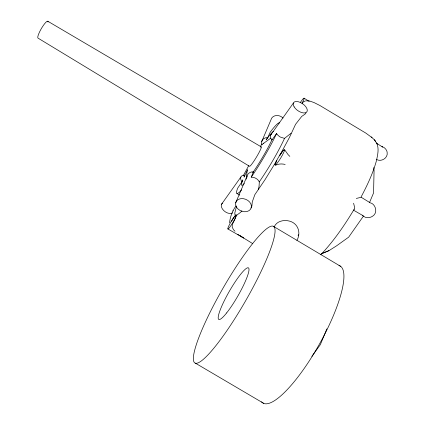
<?xml version="1.0" encoding="UTF-8"?>
<svg xmlns="http://www.w3.org/2000/svg" width="425" height="425" viewBox="0 0 425 425"><rect width="100%" height="100%" fill="white"/><g stroke="black" fill="none" stroke-linecap="round" stroke-linejoin="round"><path stroke-width="0.64" d="M229.564 222.822C230.132 216.798 232.417 210.88 235.933 205.976M291.067 133.243L284.538 138.364C277.408 153.531 268.743 168.008 259.308 181.863L259.069 186.219L258.368 189.752M296.932 240.337C301.314 232.788 298.053 223.109 289.197 221.021C283.603 219.619 276.308 221.17 274.157 227.147M246.165 179.228L247.35 169.352M275.182 164.209L276.749 160.639L264.94 179.802L254.851 194.65L252.301 201.838L251.887 206.061L250.984 208.006M236.555 206.194L234.781 213.063L235.014 214.806L235.678 215.257L233.362 218.184A8.287 0.983 -62.6 0 0 231.636 221.266M244.354 183.584A31.641 3.368 -58.8 0 1 242.702 180.205L242.818 179.934L241.99 181.857L237.628 188.201A41.278 4.399 -58.8 0 0 241.623 189.869M326.868 328.886L320.344 344.638L311.844 356.373M259.308 181.921C257.874 178.898 254.532 177.082 251.233 177.161L253.481 171.769L251.313 172.003A7.831 6.178 21.9 0 0 246.968 177.299M273.599 131.261A31.641 3.368 -58.8 0 0 266.401 139.453L266.162 139.782L267.787 137.493L270.242 132.122A41.278 4.399 -58.8 0 1 279.751 122.984M369.463 202.672L373.564 192.939L374.064 170.786L373.803 167.482M235.684 202.837L247.09 175.998M261.667 141.69L271.017 119.696A7.108 5.934 20.5 0 1 276.006 115.579A7.108 5.934 20.5 0 1 283.023 118.081M284.484 138.396L280.128 136.988L278.168 135.485L276.547 133.562L276.229 134.268A41.278 4.399 -58.8 0 1 251.812 176.322L251.233 177.161M356.304 198.443L360.899 197.343C367.078 185.672 372.847 173.655 376.391 160.889C377.628 155.157 379.376 148.458 376.571 142.954M298.095 235.774L298.685 234.669M353.6 203.23L354.45 206.731L354.259 209.111C344.542 225.303 333.8 241.039 320.758 254.756M280.452 154.333L282.545 151.3A8.957 1.147 -58.7 0 1 284.017 151.768A8.957 1.147 -58.7 0 1 278.237 161.766A8.957 1.147 -58.7 0 1 275.103 164.162L275.416 163.221A8.957 1.147 -58.7 0 1 281.621 152.501L282.62 151.348M302.345 103.381L303.206 101.989L305.277 101.028M280.197 154.737L279.692 155.555L289.526 137.307L295.55 124.334L301.734 116.402L305.049 114.134L305.989 112.885M263.521 143.517L263.771 143.161M363.593 215.895L348.654 237.171L336.568 245.831L328.95 250.66L321.672 253.645M221.542 204.255L240.89 177.002M270.576 135.198L293.393 103.068M276.547 133.562L271.899 140.059L270.858 138.364A7.783 4.335 35.1 0 1 271.421 134.135M252.811 172.704L253.481 171.769M261.667 144.744L270.688 138.194M241.937 210.848C240.035 213.754 235.902 214.296 235.312 217.988A8.266 0.988 -59.4 0 1 229.755 227.205A8.266 0.988 -59.4 0 1 228.193 227.327A8.266 0.988 -59.4 0 1 233.288 218.142L234.17 216.893A8.266 0.988 -59.4 0 1 235.875 216.745L235.386 218.03A8.287 1.068 -62.5 0 1 233.139 222.806L232.268 224.411L232.22 227.147L233.511 229.771L235.004 231.248M353.977 209.382L354.259 209.111M321.762 253.597L328.95 250.66M267.787 137.493L265.726 137.753A7.39 6.035 21.2 0 0 261.587 143.607L261.975 144.819M305.846 100.815L309.496 100.964L314.043 102.563L319.951 105.538L365.888 133.131L372.029 137.647M285.164 164.475C282.152 163.646 278.736 163.779 275.931 165.059A8.978 1.647 -58.4 0 1 275.193 164.863M376.263 159.301C380.954 162.382 388.115 158.18 387.17 152.522C386.978 150.413 385.581 148.676 383.929 147.459C383.6 147.353 380.731 146.041 382.548 147.002L376.438 143.204M227.858 228.947L243.69 238.021L239.365 235.322M353.558 210.194L362.605 215.411C360.761 214.142 365.845 218.052 365.967 217.43C368.916 218.216 371.933 217.122 374.043 215.018C377.953 210.858 374.568 203.421 370.175 202.815L361.218 197.269M47.807 21.25L261.242 146.885M195.442 363.189L263.776 403.389M236.969 193.518L239.7 195.144M273.833 226.589A78.806 12.941 -60.1 0 1 222.96 336.281A78.806 12.941 -60.1 0 1 205.843 321.103A78.806 12.941 -60.1 0 1 273.833 226.589L340.765 266.417M252.402 243.44L237.814 234.403M304.135 98.228L309.177 101.363M374.276 139.745L377.182 143.969M371.248 136.924L375.068 140.478L375.684 141.498M284.713 149.876L288.113 154.663L289.839 156.379M241.99 181.857L241.039 180.184A7.416 4.478 35.5 0 1 243.158 175.281L244.848 175.201L244.035 177.097L244.168 176.795A31.641 3.368 -58.8 0 1 247.281 170.483M232.974 210.63L233.113 210.922M283.502 150.503A8.983 1.631 -57.8 0 1 284.208 150.004M300.332 102.515A8.224 0.946 -58.3 0 1 304.066 98.148A8.224 0.946 -58.3 0 1 302.021 103.185M243.488 175.382A41.278 4.399 -58.8 0 1 248.848 165.474M260.419 146.343A41.278 4.399 -58.8 0 1 261.853 144.144M272.101 139.442A31.641 3.368 -58.8 0 1 253.013 172.359M232.544 212.968A7.177 4.558 35.8 0 1 223.747 210.577A7.177 4.558 35.8 0 1 222.424 203.129M260.621 147.225A11.342 1.169 -58.9 0 1 257.322 155.646A11.342 1.169 -58.9 0 1 249.523 166.303L38.037 38.133A9.754 1.891 -60 0 1 42.08 27.375A9.754 1.891 -60 0 1 48.046 21.999M339.001 265.524A78.62 20.219 -60.7 0 1 318.559 345.637A78.62 20.219 -60.7 0 1 261.593 401.816M294.148 106.882A8.064 4.197 34.8 0 0 306.345 112.365A8.064 4.197 34.8 0 0 300.268 102.42A8.064 4.197 34.8 0 0 294.148 106.882M236.714 207.48A8.181 6.274 22.4 0 0 250.447 209.355A8.181 6.274 22.4 0 0 243.318 198.672A8.181 6.274 22.4 0 0 236.714 207.48M226.631 312.933A29.734 4.866 -60.1 0 0 248.986 269.03A29.734 4.866 -60.1 0 0 225.192 298.94A29.734 4.866 -60.1 0 0 226.631 312.933"/></g></svg>
